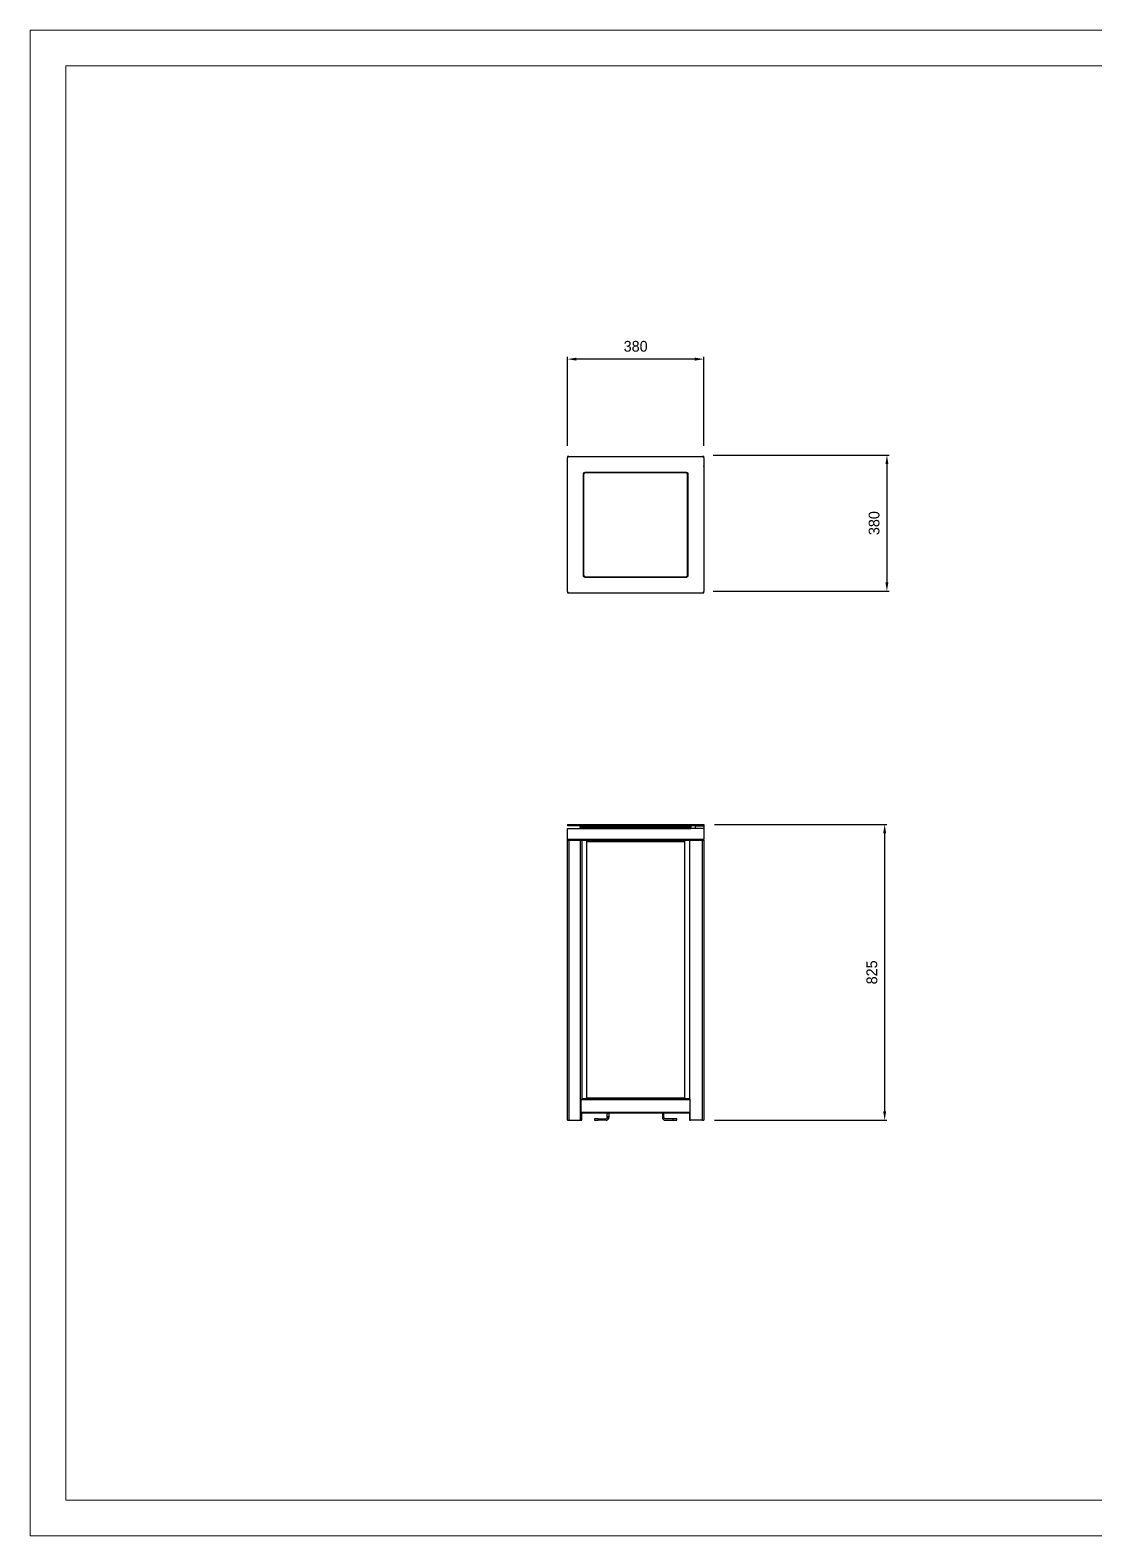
# Model space of a CAD drawing. Header units: centimetres. Extents: x -5131 to 809, y -2494 to 1706.
# Drawn here: x -5131 to -2161, y -2494 to 1706 of the extents above; entities that cross this region are included whole.
import ezdxf

# ---------------------------------------------------------------- set-up
doc = ezdxf.new("R2010")
doc.units = ezdxf.units.CM
doc.layers.add('tabelka', color=155, linetype='Continuous')
doc.dimstyles.new('1-1', dxfattribs={"dimtxt": 30, "dimasz": 25, "dimexe": 6.25, "dimexo": 30, "dimgap": 20.625, "dimtad": 1, "dimdec": 1, "dimtxsty": 'Standard', "dimcen": 0, "dimclrd": 2, "dimclre": 2, "dimclrt": 2, "dimadec": 0, "dimazin": 0, "dimtfac": 1, "dimtdec": 1, "dimtmove": 0, "dimatfit": 3, "dimfxl": 1, "dimarcsym": 0})

# ---------------------------------------------------------------- blocks, each defined once
blk = doc.blocks.new('*D9')
at = {"color": 0, "lineweight": -2}
for p, q in [((-3222.3, -509.7), (-2741.4, -509.7)), ((-2747.7, -1309.7), (-2747.7, -534.7)), ((-3222.3, -1334.7), (-2741.4, -1334.7))]:
    blk.add_line(p, q, dxfattribs=at)
at = {"color": 0}
for points in [[(-2743.5, -534.7), (-2751.9, -534.7), (-2747.7, -509.7)], [(-2751.9, -1309.7), (-2743.5, -1309.7), (-2747.7, -1334.7)]]:
    blk.add_solid(points, dxfattribs=at)
at = {"layer": 'Defpoints', "color": 0}
for p in [(-3252.3, -509.7), (-2747.7, -509.7), (-3252.3, -1334.7)]:
    blk.add_point(p, dxfattribs=at)
at = {"color": 0, "insert": (-2783.3, -922.2), "char_height": 30, "attachment_point": 5, "rotation": 90}
blk.add_mtext('825', dxfattribs=at)
blk = doc.blocks.new('*D10')
at = {"color": 0, "lineweight": -2}
for p, q in [((-3632.3, 546.3), (-3632.3, 794.6)), ((-3277.3, 788.3), (-3607.3, 788.3)), ((-3252.3, 546.3), (-3252.3, 794.6))]:
    blk.add_line(p, q, dxfattribs=at)
at = {"color": 0}
for points in [[(-3607.3, 792.5), (-3607.3, 784.1), (-3632.3, 788.3)], [(-3277.3, 784.1), (-3277.3, 792.5), (-3252.3, 788.3)]]:
    blk.add_solid(points, dxfattribs=at)
at = {"layer": 'Defpoints', "color": 0}
for p in [(-3632.3, 788.3), (-3632.3, 516.3), (-3252.3, 516.3)]:
    blk.add_point(p, dxfattribs=at)
at = {"color": 0, "insert": (-3442.3, 823.9), "char_height": 30, "attachment_point": 5}
blk.add_mtext('380', dxfattribs=at)
blk = doc.blocks.new('*D11')
at = {"color": 0, "lineweight": -2}
for p, q in [((-3225.9, 520.8), (-2735.2, 520.8)), ((-2741.4, 495.8), (-2741.4, 165.8)), ((-3225.9, 140.8), (-2735.2, 140.8))]:
    blk.add_line(p, q, dxfattribs=at)
at = {"color": 0}
for points in [[(-2737.3, 495.8), (-2745.6, 495.8), (-2741.4, 520.8)], [(-2745.6, 165.8), (-2737.3, 165.8), (-2741.4, 140.8)]]:
    blk.add_solid(points, dxfattribs=at)
at = {"layer": 'Defpoints', "color": 0}
for p in [(-3255.9, 520.8), (-3255.9, 140.8), (-2741.4, 140.8)]:
    blk.add_point(p, dxfattribs=at)
at = {"color": 0, "insert": (-2777.1, 330.8), "char_height": 30, "attachment_point": 5, "rotation": 90}
blk.add_mtext('380', dxfattribs=at)

msp = doc.modelspace()

# ---------------------------------------------------------------- linework, layer by layer
for p, q in [((-3632.31, 516.34), (-3631.14, 515.16)), ((-3628.51, 516.34), (-3632.31, 516.34)), ((-3632.31, 516.34), (-3632.31, 512.54)), ((-3632.23, 513.12), (-3632.31, 512.54)), ((-3632.31, 140.14), (-3632.31, 512.54)), ((-3632, 513.87), (-3632.23, 513.12)), ((-3631.64, 514.56), (-3632, 513.87)), ((-3631.14, 515.16), (-3631.64, 514.56)), ((-3630.53, 515.66), (-3631.14, 515.16)), ((-3629.84, 516.03), (-3630.53, 515.66)), ((-3629.09, 516.26), (-3629.84, 516.03)), ((-3628.51, 516.34), (-3629.09, 516.26)), ((-3628.51, 516.34), (-3256.11, 516.34)), ((-3256.11, 516.34), (-3255.53, 516.26)), ((-3252.31, 516.34), (-3256.11, 516.34)), ((-3255.53, 516.26), (-3254.78, 516.03)), ((-3254.78, 516.03), (-3254.09, 515.66)), ((-3254.09, 515.66), (-3253.48, 515.16)), ((-3252.31, 516.34), (-3253.48, 515.16)), ((-3252.98, 514.56), (-3253.48, 515.16)), ((-3252.98, 514.56), (-3252.61, 513.87)), ((-3252.39, 513.12), (-3252.61, 513.87)), ((-3252.31, 512.54), (-3252.39, 513.12)), ((-3252.31, 512.54), (-3252.31, 516.34)), ((-3252.31, 512.54), (-3252.31, 140.14)), ((-3588.31, 468.34), (-3588.23, 469.12)), ((-3588.31, 468.34), (-3588.31, 184.34)), ((-3588.23, 469.12), (-3588, 469.87)), ((-3588, 469.87), (-3587.64, 470.56)), ((-3587.64, 470.56), (-3587.14, 471.16)), ((-3587.23, 467.2), (-3587.31, 466.34)), ((-3587.31, 466.34), (-3587.31, 186.34)), ((-3587.01, 468.05), (-3587.23, 467.2)), ((-3587.14, 471.16), (-3586.53, 471.66)), ((-3586.64, 468.84), (-3587.01, 468.05)), ((-3586.14, 469.55), (-3586.64, 468.84)), ((-3586.53, 471.66), (-3585.84, 472.03)), ((-3585.52, 470.17), (-3586.14, 469.55)), ((-3585.84, 472.03), (-3585.09, 472.26)), ((-3584.81, 470.67), (-3585.52, 470.17)), ((-3585.09, 472.26), (-3584.31, 472.34)), ((-3584.02, 471.03), (-3584.81, 470.67)), ((-3521.31, 472.34), (-3584.31, 472.34)), ((-3583.18, 471.26), (-3584.02, 471.03)), ((-3582.31, 471.34), (-3583.18, 471.26)), ((-3521.31, 471.34), (-3582.31, 471.34)), ((-3521.31, 471.34), (-3521.31, 472.34)), ((-3521.19, 472.34), (-3521.31, 472.34)), ((-3521.19, 471.34), (-3521.31, 471.34)), ((-3521.19, 472.34), (-3521.19, 471.34)), ((-3520.85, 472.34), (-3521.19, 472.34)), ((-3520.85, 471.34), (-3521.19, 471.34)), ((-3520.85, 472.34), (-3520.85, 471.34)), ((-3520.29, 472.34), (-3520.85, 472.34)), ((-3520.29, 471.34), (-3520.85, 471.34)), ((-3520.29, 472.34), (-3520.29, 471.34)), ((-3519.53, 472.34), (-3520.29, 472.34)), ((-3519.53, 471.34), (-3520.29, 471.34)), ((-3519.53, 472.34), (-3519.53, 471.34)), ((-3518.59, 472.34), (-3519.53, 472.34)), ((-3518.59, 471.34), (-3519.53, 471.34)), ((-3518.59, 472.34), (-3518.59, 471.34)), ((-3517.51, 472.34), (-3518.59, 472.34)), ((-3517.51, 471.34), (-3518.59, 471.34)), ((-3517.51, 471.34), (-3517.51, 472.34)), ((-3516.31, 472.34), (-3517.51, 472.34)), ((-3516.31, 471.34), (-3517.51, 471.34)), ((-3516.31, 472.34), (-3516.31, 471.34)), ((-3515.03, 472.34), (-3516.31, 472.34)), ((-3515.03, 471.34), (-3516.31, 471.34)), ((-3515.03, 471.34), (-3515.03, 472.34)), ((-3513.71, 472.34), (-3515.03, 472.34)), ((-3513.71, 471.34), (-3515.03, 471.34)), ((-3513.71, 471.34), (-3513.71, 472.34)), ((-3496.31, 472.34), (-3513.71, 472.34)), ((-3496.31, 471.34), (-3513.71, 471.34)), ((-3496.31, 471.34), (-3496.31, 472.34)), ((-3388.31, 472.34), (-3496.31, 472.34)), ((-3388.31, 471.34), (-3496.31, 471.34)), ((-3388.31, 472.34), (-3388.31, 471.34)), ((-3370.91, 472.34), (-3388.31, 472.34)), ((-3370.91, 471.34), (-3388.31, 471.34)), ((-3370.91, 472.34), (-3370.91, 471.34)), ((-3369.59, 472.34), (-3370.91, 472.34)), ((-3369.59, 471.34), (-3370.91, 471.34)), ((-3369.59, 472.34), (-3369.59, 471.34)), ((-3368.31, 472.34), (-3369.59, 472.34)), ((-3368.31, 471.34), (-3369.59, 471.34)), ((-3368.31, 471.34), (-3368.31, 472.34)), ((-3367.11, 472.34), (-3368.31, 472.34)), ((-3367.11, 471.34), (-3368.31, 471.34)), ((-3367.11, 472.34), (-3367.11, 471.34)), ((-3366.02, 472.34), (-3367.11, 472.34)), ((-3366.02, 471.34), (-3367.11, 471.34)), ((-3366.02, 471.34), (-3366.02, 472.34)), ((-3365.09, 472.34), (-3366.02, 472.34)), ((-3365.09, 471.34), (-3366.02, 471.34)), ((-3365.09, 471.34), (-3365.09, 472.34)), ((-3364.33, 472.34), (-3365.09, 472.34)), ((-3364.33, 471.34), (-3365.09, 471.34)), ((-3364.33, 471.34), (-3364.33, 472.34)), ((-3363.77, 472.34), (-3364.33, 472.34)), ((-3363.77, 471.34), (-3364.33, 471.34)), ((-3363.77, 471.34), (-3363.77, 472.34)), ((-3363.42, 472.34), (-3363.77, 472.34)), ((-3363.42, 471.34), (-3363.77, 471.34)), ((-3363.42, 471.34), (-3363.42, 472.34)), ((-3363.31, 472.34), (-3363.42, 472.34)), ((-3363.31, 471.34), (-3363.42, 471.34)), ((-3363.31, 471.34), (-3363.31, 472.34)), ((-3300.31, 472.34), (-3363.31, 472.34)), ((-3302.31, 471.34), (-3363.31, 471.34)), ((-3301.44, 471.26), (-3302.31, 471.34)), ((-3301.44, 471.26), (-3300.6, 471.03)), ((-3299.81, 470.67), (-3300.6, 471.03)), ((-3300.31, 472.34), (-3299.53, 472.26)), ((-3299.81, 470.67), (-3299.1, 470.17)), ((-3299.53, 472.26), (-3298.78, 472.03)), ((-3299.1, 470.17), (-3298.48, 469.55)), ((-3298.78, 472.03), (-3298.09, 471.66)), ((-3297.98, 468.84), (-3298.48, 469.55)), ((-3298.09, 471.66), (-3297.48, 471.16)), ((-3297.61, 468.05), (-3297.98, 468.84)), ((-3297.39, 467.2), (-3297.61, 468.05)), ((-3297.48, 471.16), (-3296.98, 470.56)), ((-3297.39, 467.2), (-3297.31, 466.34)), ((-3297.31, 186.34), (-3297.31, 466.34)), ((-3296.98, 470.56), (-3296.61, 469.87)), ((-3296.61, 469.87), (-3296.39, 469.12)), ((-3296.39, 469.12), (-3296.31, 468.34)), ((-3296.31, 468.34), (-3296.31, 184.34)), ((-3252.31, 488.45), (-3252.31, 490.45)), ((-3588.23, 183.55), (-3588.31, 184.34)), ((-3588, 182.8), (-3588.23, 183.55)), ((-3587.64, 182.11), (-3588, 182.8)), ((-3587.14, 181.51), (-3587.64, 182.11)), ((-3587.31, 186.34), (-3587.23, 185.47)), ((-3587.23, 185.47), (-3587.01, 184.62)), ((-3586.53, 181.01), (-3587.14, 181.51)), ((-3587.01, 184.62), (-3586.64, 183.84)), ((-3586.64, 183.84), (-3586.14, 183.12)), ((-3585.84, 180.64), (-3586.53, 181.01)), ((-3586.14, 183.12), (-3585.52, 182.5)), ((-3585.09, 180.41), (-3585.84, 180.64)), ((-3585.52, 182.5), (-3584.81, 182)), ((-3584.31, 180.34), (-3585.09, 180.41)), ((-3584.81, 182), (-3584.02, 181.64)), ((-3584.31, 180.34), (-3521.31, 180.34)), ((-3584.02, 181.64), (-3583.18, 181.41)), ((-3583.18, 181.41), (-3582.31, 181.34)), ((-3582.31, 181.34), (-3521.31, 181.34)), ((-3521.31, 181.34), (-3521.31, 180.34)), ((-3521.31, 181.34), (-3521.19, 181.34)), ((-3521.31, 180.34), (-3521.19, 180.34)), ((-3521.19, 181.34), (-3521.19, 180.34)), ((-3521.19, 181.34), (-3520.85, 181.34)), ((-3521.19, 180.34), (-3520.85, 180.34)), ((-3520.85, 181.34), (-3520.85, 180.34)), ((-3520.85, 181.34), (-3520.29, 181.34)), ((-3520.85, 180.34), (-3520.29, 180.34)), ((-3520.29, 181.34), (-3520.29, 180.34)), ((-3520.29, 181.34), (-3519.53, 181.34)), ((-3520.29, 180.34), (-3519.53, 180.34)), ((-3519.53, 181.34), (-3519.53, 180.34)), ((-3519.53, 181.34), (-3518.59, 181.34)), ((-3519.53, 180.34), (-3518.59, 180.34)), ((-3518.59, 181.34), (-3518.59, 180.34)), ((-3518.59, 181.34), (-3517.51, 181.34)), ((-3518.59, 180.34), (-3517.51, 180.34)), ((-3517.51, 180.34), (-3517.51, 181.34)), ((-3517.51, 181.34), (-3516.31, 181.34)), ((-3517.51, 180.34), (-3516.31, 180.34)), ((-3516.31, 181.34), (-3516.31, 180.34)), ((-3516.31, 181.34), (-3515.03, 181.34)), ((-3516.31, 180.34), (-3515.03, 180.34)), ((-3515.03, 180.34), (-3515.03, 181.34)), ((-3515.03, 181.34), (-3513.71, 181.34)), ((-3515.03, 180.34), (-3513.71, 180.34)), ((-3513.71, 180.34), (-3513.71, 181.34)), ((-3513.71, 181.34), (-3496.31, 181.34)), ((-3513.71, 180.34), (-3496.31, 180.34)), ((-3496.31, 180.34), (-3496.31, 181.34)), ((-3496.31, 181.34), (-3388.31, 181.34)), ((-3496.31, 180.34), (-3388.31, 180.34)), ((-3388.31, 181.34), (-3388.31, 180.34)), ((-3388.31, 181.34), (-3370.91, 181.34)), ((-3388.31, 180.34), (-3370.91, 180.34)), ((-3370.91, 181.34), (-3370.91, 180.34)), ((-3370.91, 181.34), (-3369.59, 181.34)), ((-3370.91, 180.34), (-3369.59, 180.34)), ((-3369.59, 181.34), (-3369.59, 180.34)), ((-3369.59, 181.34), (-3368.31, 181.34)), ((-3369.59, 180.34), (-3368.31, 180.34)), ((-3368.31, 180.34), (-3368.31, 181.34)), ((-3368.31, 181.34), (-3367.11, 181.34)), ((-3368.31, 180.34), (-3367.11, 180.34)), ((-3367.11, 181.34), (-3367.11, 180.34)), ((-3367.11, 181.34), (-3366.02, 181.34)), ((-3367.11, 180.34), (-3366.02, 180.34)), ((-3366.02, 180.34), (-3366.02, 181.34)), ((-3366.02, 181.34), (-3365.09, 181.34)), ((-3366.02, 180.34), (-3365.09, 180.34)), ((-3365.09, 180.34), (-3365.09, 181.34)), ((-3365.09, 181.34), (-3364.33, 181.34)), ((-3365.09, 180.34), (-3364.33, 180.34)), ((-3364.33, 180.34), (-3364.33, 181.34)), ((-3364.33, 181.34), (-3363.77, 181.34)), ((-3364.33, 180.34), (-3363.77, 180.34)), ((-3363.77, 180.34), (-3363.77, 181.34)), ((-3363.77, 181.34), (-3363.42, 181.34)), ((-3363.77, 180.34), (-3363.42, 180.34)), ((-3363.42, 180.34), (-3363.42, 181.34)), ((-3363.42, 181.34), (-3363.31, 181.34)), ((-3363.42, 180.34), (-3363.31, 180.34)), ((-3363.31, 181.34), (-3363.31, 180.34)), ((-3363.31, 181.34), (-3302.31, 181.34)), ((-3363.31, 180.34), (-3300.31, 180.34)), ((-3302.31, 181.34), (-3301.44, 181.41)), ((-3301.44, 181.41), (-3300.6, 181.64)), ((-3300.6, 181.64), (-3299.81, 182)), ((-3299.53, 180.41), (-3300.31, 180.34)), ((-3299.81, 182), (-3299.1, 182.5)), ((-3298.78, 180.64), (-3299.53, 180.41)), ((-3299.1, 182.5), (-3298.48, 183.12)), ((-3298.09, 181.01), (-3298.78, 180.64)), ((-3298.48, 183.12), (-3297.98, 183.84)), ((-3297.48, 181.51), (-3298.09, 181.01)), ((-3297.98, 183.84), (-3297.61, 184.62)), ((-3297.61, 184.62), (-3297.39, 185.47)), ((-3297.48, 181.51), (-3296.98, 182.11)), ((-3297.39, 185.47), (-3297.31, 186.34)), ((-3296.98, 182.11), (-3296.61, 182.8)), ((-3296.39, 183.55), (-3296.61, 182.8)), ((-3296.39, 183.55), (-3296.31, 184.34)), ((-3632.31, 140.14), (-3632.23, 139.55)), ((-3632.31, 140.14), (-3632.31, 136.34)), ((-3632.31, 136.34), (-3631.14, 137.51)), ((-3632.31, 136.34), (-3628.51, 136.34)), ((-3632.23, 139.55), (-3632, 138.8)), ((-3632, 138.8), (-3631.64, 138.11)), ((-3631.64, 138.11), (-3631.14, 137.51)), ((-3631.14, 137.51), (-3630.53, 137.01)), ((-3629.84, 136.64), (-3630.53, 137.01)), ((-3629.84, 136.64), (-3629.09, 136.41)), ((-3628.51, 136.34), (-3629.09, 136.41)), ((-3628.51, 136.34), (-3256.11, 136.34)), ((-3256.11, 136.34), (-3255.53, 136.41)), ((-3256.11, 136.34), (-3252.31, 136.34)), ((-3255.53, 136.41), (-3254.78, 136.64)), ((-3254.78, 136.64), (-3254.09, 137.01)), ((-3254.09, 137.01), (-3253.48, 137.51)), ((-3253.48, 137.51), (-3252.98, 138.11)), ((-3252.31, 136.34), (-3253.48, 137.51)), ((-3252.98, 138.11), (-3252.61, 138.8)), ((-3252.61, 138.8), (-3252.39, 139.55)), ((-3252.39, 139.55), (-3252.31, 140.14)), ((-3252.31, 136.34), (-3252.31, 140.14)), ((-3632.31, -509.73), (-3632.31, -513.73)), ((-3632.31, -509.73), (-3252.31, -509.73)), ((-3596.14, -513.73), (-3632.31, -513.73)), ((-3632.31, -550.93), (-3632.31, -521.22)), ((-3632.31, -521.22), (-3596.34, -521.22)), ((-3597.12, -515.02), (-3597.43, -516.12)), ((-3597.42, -517.27), (-3597.43, -516.12)), ((-3596.34, -521.22), (-3597.42, -517.27)), ((-3597.12, -515.02), (-3596.5, -514.05)), ((-3596.5, -514.05), (-3596.14, -513.73)), ((-3596.34, -521.22), (-3594.61, -521.22)), ((-3590.47, -513.73), (-3596.14, -513.73)), ((-3595.48, -517.06), (-3595.35, -516.49)), ((-3595.43, -517.66), (-3595.48, -517.06)), ((-3594.61, -521.22), (-3595.43, -517.66)), ((-3595.35, -516.49), (-3595.06, -515.97)), ((-3595.06, -515.97), (-3594.62, -515.57)), ((-3594.62, -515.57), (-3594.31, -515.42)), ((-3594.31, -521.22), (-3594.61, -521.22)), ((-3594.31, -515.42), (-3594.31, -515.22)), ((-3590.47, -515.22), (-3594.31, -515.22)), ((-3594.31, -521.22), (-3594.31, -515.42)), ((-3594.31, -521.22), (-3590.47, -521.22)), ((-3590.09, -514.05), (-3590.47, -513.73)), ((-3590.47, -513.73), (-3590.47, -515.22)), ((-3590.47, -513.73), (-3584.31, -513.73)), ((-3590.47, -515.22), (-3590.47, -517.27)), ((-3590.47, -521.22), (-3590.47, -517.27)), ((-3590.47, -517.27), (-3294.31, -517.27)), ((-3590.47, -521.22), (-3294.31, -521.22)), ((-3589.42, -515.22), (-3589.48, -515.02)), ((-3584.31, -515.22), (-3589.42, -515.22)), ((-3584.31, -513.73), (-3300.31, -513.73)), ((-3584.31, -514.05), (-3584.31, -513.73)), ((-3584.31, -515.22), (-3584.31, -515.02)), ((-3300.31, -514.05), (-3300.31, -513.73)), ((-3294.31, -513.73), (-3300.31, -513.73)), ((-3300.31, -515.22), (-3300.31, -515.02)), ((-3295.2, -515.22), (-3300.31, -515.22)), ((-3295.2, -515.22), (-3295.14, -515.02)), ((-3294.52, -514.05), (-3294.31, -513.86)), ((-3294.31, -513.86), (-3294.31, -513.73)), ((-3294.31, -513.86), (-3294.16, -513.73)), ((-3294.16, -513.73), (-3294.31, -513.73)), ((-3294.31, -515.22), (-3294.31, -513.86)), ((-3294.31, -515.22), (-3294.31, -517.27)), ((-3290.31, -515.22), (-3294.31, -515.22)), ((-3294.31, -521.22), (-3294.31, -517.27)), ((-3294.31, -521.22), (-3290.31, -521.22)), ((-3288.48, -513.73), (-3294.16, -513.73)), ((-3290.31, -515.42), (-3290.31, -515.22)), ((-3290, -515.57), (-3290.31, -515.42)), ((-3290.31, -521.22), (-3290.31, -515.42)), ((-3290.01, -521.22), (-3290.31, -521.22)), ((-3290.01, -521.22), (-3289.18, -517.66)), ((-3290.01, -521.22), (-3288.28, -521.22)), ((-3289.56, -515.97), (-3290, -515.57)), ((-3289.27, -516.49), (-3289.56, -515.97)), ((-3289.14, -517.06), (-3289.27, -516.49)), ((-3289.18, -517.66), (-3289.14, -517.06)), ((-3288.11, -514.05), (-3288.48, -513.73)), ((-3276.31, -513.73), (-3288.48, -513.73)), ((-3288.28, -521.22), (-3287.2, -517.27)), ((-3276.31, -521.22), (-3288.28, -521.22)), ((-3287.5, -515.02), (-3288.11, -514.05)), ((-3287.18, -516.12), (-3287.5, -515.02)), ((-3287.2, -517.27), (-3287.18, -516.12)), ((-3276.31, -513.73), (-3276.31, -521.22)), ((-3276.31, -513.73), (-3252.31, -513.73)), ((-3252.31, -521.22), (-3276.31, -521.22)), ((-3252.31, -509.73), (-3252.31, -513.73)), ((-3252.31, -513.73), (-3252.31, -521.22)), ((-3252.31, -521.22), (-3252.31, -550.93)), ((-3632.26, -551.52), (-3632.31, -550.93)), ((-3632.31, -550.93), (-3252.31, -550.93)), ((-3632.26, -553.24), (-3632.31, -553.24)), ((-3632.31, -1334.73), (-3632.31, -553.24)), ((-3632.12, -552.1), (-3632.26, -551.52)), ((-3632.12, -553.24), (-3632.26, -553.24)), ((-3631.9, -552.65), (-3632.12, -552.1)), ((-3631.9, -553.24), (-3632.12, -553.24)), ((-3631.58, -553.16), (-3631.9, -552.65)), ((-3631.58, -553.24), (-3631.9, -553.24)), ((-3631.52, -553.24), (-3631.58, -553.16)), ((-3631.52, -553.24), (-3631.58, -553.24)), ((-3631.52, -553.24), (-3630.74, -553.24)), ((-3630.74, -553.24), (-3630.23, -553.24)), ((-3630.23, -553.24), (-3629.68, -553.24)), ((-3629.68, -553.24), (-3629.1, -553.24)), ((-3629.1, -553.24), (-3628.51, -553.24)), ((-3628.51, -553.24), (-3596.11, -553.24)), ((-3628.51, -553.24), (-3628.51, -1334.73)), ((-3596.11, -553.24), (-3595.51, -553.24)), ((-3596.06, -1334.73), (-3596.06, -553.24)), ((-3595.51, -553.24), (-3594.93, -553.24)), ((-3594.93, -553.24), (-3594.38, -553.24)), ((-3594.38, -553.24), (-3593.88, -553.24)), ((-3593.88, -553.24), (-3592.26, -553.24)), ((-3592.26, -553.24), (-3592.26, -554.54)), ((-3592.26, -554.54), (-3592.26, -554.68)), ((-3592.26, -554.68), (-3592.26, -554.73)), ((-3592.26, -554.73), (-3592.26, -1274.73)), ((-3592.13, -554.73), (-3592.26, -554.73)), ((-3591.92, -554.73), (-3592.13, -554.73)), ((-3591.63, -554.73), (-3591.92, -554.73)), ((-3591.29, -554.73), (-3591.63, -554.73)), ((-3590.91, -554.73), (-3591.29, -554.73)), ((-3590.51, -554.73), (-3590.91, -554.73)), ((-3578.31, -554.73), (-3590.51, -554.73)), ((-3578.31, -554.73), (-3306.31, -554.73)), ((-3578.31, -557.73), (-3578.31, -554.73)), ((-3306.31, -557.73), (-3578.31, -557.73)), ((-3578.31, -1271.73), (-3578.31, -557.73)), ((-3306.31, -554.73), (-3306.31, -557.73)), ((-3294.11, -554.73), (-3306.31, -554.73)), ((-3306.31, -557.73), (-3306.31, -1271.73)), ((-3293.71, -554.73), (-3294.11, -554.73)), ((-3293.33, -554.73), (-3293.71, -554.73)), ((-3292.99, -554.73), (-3293.33, -554.73)), ((-3292.7, -554.73), (-3292.99, -554.73)), ((-3292.49, -554.73), (-3292.7, -554.73)), ((-3292.35, -554.73), (-3292.49, -554.73)), ((-3292.31, -554.73), (-3292.35, -554.73)), ((-3292.31, -553.24), (-3290.74, -553.24)), ((-3292.31, -553.24), (-3292.31, -1274.73)), ((-3290.74, -553.24), (-3290.23, -553.24)), ((-3290.23, -553.24), (-3289.68, -553.24)), ((-3289.68, -553.24), (-3289.1, -553.24)), ((-3289.1, -553.24), (-3288.51, -553.24)), ((-3288.51, -553.24), (-3256.11, -553.24)), ((-3256.11, -1334.73), (-3256.11, -553.24)), ((-3256.11, -553.24), (-3255.51, -553.24)), ((-3255.51, -553.24), (-3254.93, -553.24)), ((-3254.93, -553.24), (-3254.38, -553.24)), ((-3254.38, -553.24), (-3253.88, -553.24)), ((-3253.88, -553.24), (-3253.8, -553.24)), ((-3253.1, -553.24), (-3253.03, -553.16)), ((-3253.03, -553.24), (-3253.1, -553.24)), ((-3253.03, -553.16), (-3252.72, -552.65)), ((-3252.72, -553.24), (-3253.03, -553.24)), ((-3252.72, -552.65), (-3252.5, -552.1)), ((-3252.5, -553.24), (-3252.72, -553.24)), ((-3252.5, -552.1), (-3252.36, -551.52)), ((-3252.36, -553.24), (-3252.5, -553.24)), ((-3252.36, -551.52), (-3252.31, -550.93)), ((-3252.31, -553.24), (-3252.36, -553.24)), ((-3252.31, -553.24), (-3252.31, -1334.73)), ((-3594.81, -1277.23), (-3289.81, -1277.23)), ((-3594.81, -1277.23), (-3594.81, -1312.23)), ((-3592.36, -1274.73), (-3592.31, -1274.73)), ((-3592.26, -1274.73), (-3592.31, -1274.73)), ((-3592.13, -1274.73), (-3592.26, -1274.73)), ((-3591.92, -1274.73), (-3592.13, -1274.73)), ((-3591.63, -1274.73), (-3591.92, -1274.73)), ((-3591.29, -1274.73), (-3591.63, -1274.73)), ((-3590.91, -1274.73), (-3591.29, -1274.73)), ((-3590.51, -1274.73), (-3590.91, -1274.73)), ((-3578.31, -1274.73), (-3590.51, -1274.73)), ((-3578.31, -1271.73), (-3306.31, -1271.73)), ((-3578.31, -1272.73), (-3578.31, -1271.73)), ((-3306.31, -1272.73), (-3578.31, -1272.73)), ((-3578.31, -1274.73), (-3578.31, -1272.73)), ((-3578.31, -1274.73), (-3306.31, -1274.73)), ((-3306.31, -1271.73), (-3306.31, -1272.73)), ((-3306.31, -1272.73), (-3306.31, -1274.73)), ((-3294.11, -1274.73), (-3306.31, -1274.73)), ((-3293.71, -1274.73), (-3294.11, -1274.73)), ((-3293.33, -1274.73), (-3293.71, -1274.73)), ((-3292.99, -1274.73), (-3293.33, -1274.73)), ((-3292.7, -1274.73), (-3292.99, -1274.73)), ((-3292.49, -1274.73), (-3292.7, -1274.73)), ((-3292.35, -1274.73), (-3292.49, -1274.73)), ((-3292.31, -1274.73), (-3292.35, -1274.73)), ((-3292.31, -1274.73), (-3292.26, -1274.73)), ((-3292.26, -1274.73), (-3292.12, -1274.71)), ((-3292.12, -1274.71), (-3292.07, -1274.73)), ((-3289.81, -1276.58), (-3289.81, -1276.21)), ((-3289.81, -1277.23), (-3289.81, -1276.58)), ((-3289.81, -1312.23), (-3289.81, -1277.23)), ((-3632.31, -1334.73), (-3632.26, -1334.73)), ((-3632.26, -1334.73), (-3632.12, -1334.73)), ((-3632.12, -1334.73), (-3631.9, -1334.73)), ((-3631.9, -1334.73), (-3631.58, -1334.73)), ((-3631.58, -1334.73), (-3631.2, -1334.73)), ((-3631.2, -1334.73), (-3630.74, -1334.73)), ((-3630.74, -1334.73), (-3630.23, -1334.73)), ((-3630.23, -1334.73), (-3629.68, -1334.73)), ((-3629.1, -1334.73), (-3629.68, -1334.73)), ((-3628.51, -1334.73), (-3629.1, -1334.73)), ((-3628.51, -1334.73), (-3596.11, -1334.73)), ((-3596.11, -1334.73), (-3595.51, -1334.73)), ((-3595.51, -1334.73), (-3594.93, -1334.73)), ((-3594.38, -1334.73), (-3594.93, -1334.73)), ((-3594.81, -1312.23), (-3289.81, -1312.23)), ((-3593.88, -1334.73), (-3594.38, -1334.73)), ((-3593.88, -1334.73), (-3593.42, -1334.73)), ((-3593.42, -1334.73), (-3593.03, -1334.73)), ((-3593.03, -1334.73), (-3592.72, -1334.73)), ((-3592.72, -1334.73), (-3592.5, -1334.73)), ((-3592.5, -1334.73), (-3592.36, -1334.73)), ((-3592.36, -1334.73), (-3592.31, -1334.73)), ((-3521.31, -1315.13), (-3592.31, -1315.13)), ((-3592.31, -1334.73), (-3592.31, -1315.13)), ((-3557.19, -1330.73), (-3557.31, -1330.73)), ((-3557.31, -1330.73), (-3557.31, -1334.73)), ((-3557.31, -1334.73), (-3557.19, -1334.73)), ((-3556.82, -1330.73), (-3557.19, -1330.73)), ((-3557.19, -1334.73), (-3556.82, -1334.73)), ((-3556.22, -1330.73), (-3556.82, -1330.73)), ((-3556.82, -1334.73), (-3556.22, -1334.73)), ((-3555.4, -1330.73), (-3556.22, -1330.73)), ((-3556.22, -1334.73), (-3555.4, -1334.73)), ((-3554.38, -1330.73), (-3555.4, -1330.73)), ((-3555.4, -1334.73), (-3554.38, -1334.73)), ((-3553.19, -1330.73), (-3554.38, -1330.73)), ((-3554.38, -1334.73), (-3553.19, -1334.73)), ((-3551.85, -1330.73), (-3553.19, -1330.73)), ((-3553.19, -1334.73), (-3551.85, -1334.73)), ((-3550.4, -1330.73), (-3551.85, -1330.73)), ((-3551.85, -1334.73), (-3550.4, -1334.73)), ((-3548.87, -1330.73), (-3550.4, -1330.73)), ((-3550.4, -1334.73), (-3548.87, -1334.73)), ((-3547.31, -1330.73), (-3548.87, -1330.73)), ((-3548.87, -1334.73), (-3547.31, -1334.73)), ((-3547.31, -1330.73), (-3547.31, -1334.73)), ((-3547.31, -1330.73), (-3524.91, -1330.73)), ((-3524.91, -1334.73), (-3547.31, -1334.73)), ((-3523.98, -1330.61), (-3524.91, -1330.73)), ((-3524.91, -1334.73), (-3523.59, -1334.61)), ((-3523.11, -1330.25), (-3523.98, -1330.61)), ((-3523.59, -1334.61), (-3522.31, -1334.27)), ((-3522.36, -1329.67), (-3523.11, -1330.25)), ((-3521.79, -1328.93), (-3522.36, -1329.67)), ((-3522.31, -1334.27), (-3521.11, -1333.71)), ((-3521.43, -1328.06), (-3521.79, -1328.93)), ((-3521.31, -1327.13), (-3521.43, -1328.06)), ((-3521.31, -1315.22), (-3521.31, -1315.13)), ((-3521.31, -1315.82), (-3521.31, -1315.22)), ((-3517.31, -1315.22), (-3521.31, -1315.22)), ((-3521.31, -1315.82), (-3521.31, -1316.64)), ((-3521.31, -1317.66), (-3521.31, -1316.64)), ((-3521.31, -1318.85), (-3521.31, -1317.66)), ((-3521.31, -1320.19), (-3521.31, -1318.85)), ((-3521.31, -1321.64), (-3521.31, -1320.19)), ((-3521.31, -1323.16), (-3521.31, -1321.64)), ((-3521.31, -1324.73), (-3521.31, -1323.16)), ((-3521.31, -1327.13), (-3521.31, -1324.73)), ((-3517.31, -1324.73), (-3521.31, -1324.73)), ((-3521.11, -1333.71), (-3520.02, -1332.95)), ((-3520.02, -1332.95), (-3519.09, -1332.01)), ((-3519.09, -1332.01), (-3518.33, -1330.93)), ((-3518.33, -1330.93), (-3517.77, -1329.73)), ((-3517.77, -1329.73), (-3517.42, -1328.45)), ((-3517.42, -1328.45), (-3517.31, -1327.13)), ((-3367.31, -1315.13), (-3517.31, -1315.13)), ((-3517.31, -1315.13), (-3517.31, -1315.22)), ((-3517.31, -1315.22), (-3517.31, -1315.82)), ((-3517.31, -1316.64), (-3517.31, -1315.82)), ((-3517.31, -1316.64), (-3517.31, -1317.66)), ((-3517.31, -1317.66), (-3517.31, -1318.85)), ((-3517.31, -1318.85), (-3517.31, -1320.19)), ((-3517.31, -1320.19), (-3517.31, -1321.64)), ((-3517.31, -1321.64), (-3517.31, -1323.16)), ((-3517.31, -1323.16), (-3517.31, -1324.73)), ((-3517.31, -1324.73), (-3517.31, -1327.13)), ((-3367.31, -1315.13), (-3367.31, -1315.22)), ((-3367.31, -1315.22), (-3367.31, -1315.82)), ((-3367.31, -1315.22), (-3363.31, -1315.22)), ((-3367.31, -1315.82), (-3367.31, -1316.64)), ((-3367.31, -1316.64), (-3367.31, -1317.66)), ((-3367.31, -1317.66), (-3367.31, -1318.85)), ((-3367.31, -1318.85), (-3367.31, -1320.19)), ((-3367.31, -1320.19), (-3367.31, -1321.64)), ((-3367.31, -1321.64), (-3367.31, -1323.16)), ((-3367.31, -1323.16), (-3367.31, -1324.73)), ((-3367.31, -1324.73), (-3367.31, -1327.13)), ((-3363.31, -1324.73), (-3367.31, -1324.73)), ((-3367.31, -1327.13), (-3367.19, -1328.45)), ((-3367.19, -1328.45), (-3366.85, -1329.73)), ((-3366.85, -1329.73), (-3366.29, -1330.93)), ((-3366.29, -1330.93), (-3365.53, -1332.01)), ((-3365.53, -1332.01), (-3364.59, -1332.95)), ((-3364.59, -1332.95), (-3363.51, -1333.71)), ((-3363.51, -1333.71), (-3362.31, -1334.27)), ((-3292.31, -1315.13), (-3363.31, -1315.13)), ((-3363.31, -1315.22), (-3363.31, -1315.13)), ((-3363.31, -1315.82), (-3363.31, -1315.22)), ((-3363.31, -1316.64), (-3363.31, -1315.82)), ((-3363.31, -1317.66), (-3363.31, -1316.64)), ((-3363.31, -1318.85), (-3363.31, -1317.66)), ((-3363.31, -1320.19), (-3363.31, -1318.85)), ((-3363.31, -1321.64), (-3363.31, -1320.19)), ((-3363.31, -1323.16), (-3363.31, -1321.64)), ((-3363.31, -1324.73), (-3363.31, -1323.16)), ((-3363.31, -1327.13), (-3363.31, -1324.73)), ((-3363.19, -1328.06), (-3363.31, -1327.13)), ((-3362.83, -1328.93), (-3363.19, -1328.06)), ((-3362.25, -1329.67), (-3362.83, -1328.93)), ((-3362.31, -1334.27), (-3361.03, -1334.61)), ((-3361.51, -1330.25), (-3362.25, -1329.67)), ((-3360.64, -1330.61), (-3361.51, -1330.25)), ((-3361.03, -1334.61), (-3359.71, -1334.73)), ((-3359.71, -1330.73), (-3360.64, -1330.61)), ((-3337.31, -1330.73), (-3359.71, -1330.73)), ((-3359.71, -1334.73), (-3337.31, -1334.73)), ((-3335.74, -1330.73), (-3337.31, -1330.73)), ((-3337.31, -1334.73), (-3337.31, -1330.73)), ((-3337.31, -1334.73), (-3335.74, -1334.73)), ((-3334.22, -1330.73), (-3335.74, -1330.73)), ((-3335.74, -1334.73), (-3334.22, -1334.73)), ((-3332.77, -1330.73), (-3334.22, -1330.73)), ((-3334.22, -1334.73), (-3332.77, -1334.73)), ((-3331.43, -1330.73), (-3332.77, -1330.73)), ((-3332.77, -1334.73), (-3331.43, -1334.73)), ((-3330.24, -1330.73), (-3331.43, -1330.73)), ((-3331.43, -1334.73), (-3330.24, -1334.73)), ((-3329.22, -1330.73), (-3330.24, -1330.73)), ((-3330.24, -1334.73), (-3329.22, -1334.73)), ((-3328.4, -1330.73), (-3329.22, -1330.73)), ((-3329.22, -1334.73), (-3328.4, -1334.73)), ((-3327.8, -1330.73), (-3328.4, -1330.73)), ((-3328.4, -1334.73), (-3327.8, -1334.73)), ((-3327.8, -1330.73), (-3327.43, -1330.73)), ((-3327.43, -1334.73), (-3327.8, -1334.73)), ((-3327.31, -1330.73), (-3327.43, -1330.73)), ((-3327.43, -1334.73), (-3327.31, -1334.73)), ((-3327.31, -1334.73), (-3327.31, -1330.73)), ((-3292.31, -1315.13), (-3292.31, -1334.73)), ((-3292.31, -1334.73), (-3292.26, -1334.73)), ((-3292.26, -1334.73), (-3292.12, -1334.73)), ((-3292.12, -1334.73), (-3291.9, -1334.73)), ((-3291.9, -1334.73), (-3291.58, -1334.73)), ((-3291.58, -1334.73), (-3291.2, -1334.73)), ((-3291.2, -1334.73), (-3290.74, -1334.73)), ((-3290.74, -1334.73), (-3290.23, -1334.73)), ((-3290.23, -1334.73), (-3290.23, -1313.58)), ((-3290.23, -1334.73), (-3289.68, -1334.73)), ((-3289.81, -1312.88), (-3289.81, -1312.23)), ((-3289.81, -1313.24), (-3289.81, -1312.88)), ((-3289.68, -1334.73), (-3289.1, -1334.73)), ((-3288.51, -1334.73), (-3289.1, -1334.73)), ((-3256.11, -1334.73), (-3288.51, -1334.73)), ((-3256.11, -1334.73), (-3255.51, -1334.73)), ((-3255.51, -1334.73), (-3254.93, -1334.73)), ((-3254.93, -1334.73), (-3254.38, -1334.73)), ((-3253.88, -1334.73), (-3254.38, -1334.73)), ((-3253.88, -1334.73), (-3253.42, -1334.73)), ((-3253.42, -1334.73), (-3253.03, -1334.73)), ((-3253.03, -1334.73), (-3252.72, -1334.73)), ((-3252.72, -1334.73), (-3252.5, -1334.73)), ((-3252.5, -1334.73), (-3252.36, -1334.73)), ((-3252.36, -1334.73), (-3252.31, -1334.73))]:
    msp.add_line(p, q)
at = {"layer": 'tabelka', "lineweight": 5}
for points in [[(-5131.34, 1705.99), (808.66, 1705.99), (808.66, -2494.01), (-5131.34, -2494.01)], [(-5031.34, 1605.99), (708.66, 1605.99), (708.66, -2394.01), (-5031.34, -2394.01)]]:
    msp.add_lwpolyline(points, close=True, dxfattribs=at)

# ---------------------------------------------------------------- dimensions: what is measured, and where the dimension line sits
at = {"color": 0}
dim = msp.add_linear_dim(base=(-3632.31, 788.31), p1=(-3252.31, 516.34), p2=(-3632.31, 516.34), dimstyle='1-1', override={"dimclrd": 0, "dimclre": 0, "dimclrt": 0}, dxfattribs=at)
dim.commit()
dim.dimension.update_dxf_attribs({"geometry": '*D10', "text_midpoint": (-3442.31, 823.93)})
for base, p1, p2, picture, middle in [((-2741.44, 140.77), (-3255.87, 520.77), (-3255.87, 140.77), '*D11', (-2777.07, 330.77)), ((-2747.69, -509.73), (-3252.31, -1334.73), (-3252.31, -509.73), '*D9', (-2783.32, -922.23))]:
    dim = msp.add_linear_dim(base=base, p1=p1, p2=p2, angle=90, dimstyle='1-1', override={"dimclrd": 0, "dimclre": 0, "dimclrt": 0}, dxfattribs=at)
    dim.commit()
    dim.dimension.update_dxf_attribs({"geometry": picture, "text_midpoint": middle})

doc.saveas('drawing.dxf')
